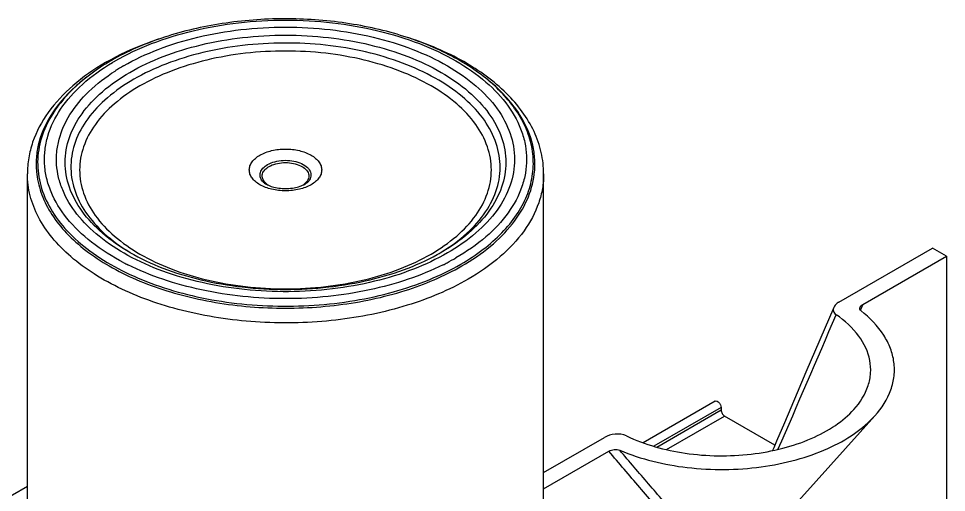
# Model space of a CAD drawing. Header units: millimetres. Extents: x 0 to 1189, y 0 to 841.
# Drawn here: x 652 to 838.9, y 503.2 to 598.6 of the extents above; entities that cross this region are included whole.
import ezdxf

# ---------------------------------------------------------------- set-up
doc = ezdxf.new("R2010")
doc.units = ezdxf.units.MM
doc.header["$LTSCALE"] = 65.395
doc.layers.get('0').update_dxf_attribs({"linetype": 'CONTINUOUS'})
doc.layers.add('SURFACES', color=7, linetype='CONTINUOUS')

msp = doc.modelspace()

# ---------------------------------------------------------------- linework, layer by layer
at = {"color": 9, "linetype": 'Continuous'}
for p, q in [((674.36, 551.54), (674.41, 551.51)), ((674.36, 551.54), (674.41, 551.51)), ((822, 541.03), (821.49, 539.83)), ((793.47, 520.29), (779.95, 512.48)), ((780.5, 512.32), (793.47, 519.81)), ((782.46, 511.82), (794.18, 518.58))]:
    msp.add_line(p, q, dxfattribs=at)
at = {"color": 7, "linetype": 'Continuous'}
for p, q in [((817.21, 541.52), (836.03, 552.39)), ((838.86, 550.76), (836.03, 552.39)), ((822, 541.03), (838.86, 550.76)), ((838.86, 550.76), (838.86, 495.24)), ((816.15, 540.46), (810.57, 527.38)), ((810.57, 527.38), (808.79, 523.22)), ((792.26, 521.56), (777.76, 513.19)), ((808.79, 523.22), (806.22, 517.2)), ((793.47, 520.29), (793.47, 519.81)), ((804.31, 512.73), (794.18, 518.58)), ((806.22, 517.2), (804.64, 513.49)), ((757.73, 507.18), (770, 514.27)), ((757.73, 503.92), (770.86, 511.5)), ((618.45, 484.08), (653.73, 504.45))]:
    msp.add_line(p, q, dxfattribs=at)
msp.add_lwpolyline([(804.64, 513.49), (804.09, 512.21), (803.84, 511.62)], dxfattribs=at)
for centre, radius, start, end in [((693.09, 551.19), 44.95, 121.5139, 121.9677), ((694.52, 546.33), 50.09, 118.5968, 119.9947), ((693.75, 550.12), 46.21, 119.9945, 121.509)]:
    msp.add_arc(centre, radius, start, end, dxfattribs=at)
at = {"color": 9, "linetype": 'Continuous'}
for centre, radius, start, end in [((693.97, 550.97), 45.14, 119.9984, 120.7701), ((693.88, 553.06), 41.58, 119.977, 122.5431), ((693.15, 554.23), 40.2, 122.5509, 122.7499), ((672.46, 569.31), 16.96, 186.6674, 187.0621), ((739, 569.31), 16.96, 352.9383, 353.3326), ((706.99, 568.55), 4.12, 299.9544, 304.4955), ((707.91, 567.43), 2.67, 314.7645, 320.8208), ((694.9, 585.29), 39.51, 238.7488, 239.1381), ((716.56, 585.29), 39.51, 300.6413, 301.339), ((716.48, 591.29), 47.18, 297.5179, 299.9915), ((696.36, 593.89), 50.13, 242.4593, 243.5127), ((715.08, 593.92), 50.17, 296.4863, 297.539)]:
    msp.add_arc(centre, radius, start, end, dxfattribs=at)
at = {"color": 7, "linetype": 'Continuous'}
for points, knots in [([(753.07, 578.67), (751.61, 581.19), (748.57, 584.69), (743.61, 588.5), (739.19, 591.14), (734.25, 593.42), (728.86, 595.32), (723.12, 596.81), (715.05, 598.22), (704.66, 598.85), (692.35, 597.8), (680.86, 595.03), (673.81, 591.97), (670.65, 590.14)], [0, 0, 0, 0, 0.097573, 0.151393, 0.208671, 0.269272, 0.332878, 0.399024, 0.467133, 0.606476, 0.745318, 0.878042, 1, 1, 1, 1]), ([(681.55, 594.9), (680.56, 594.6), (676.79, 593.33), (673.13, 591.73), (670.54, 590.32)], [0, 0, 0, 0, 0.259109, 1, 1, 1, 1]), ([(757.73, 567.35), (757.73, 568.79), (757.39, 571.73), (755.9, 575.97), (753.49, 579.98), (749.04, 585.09), (741.43, 590.52), (734.38, 593.47), (730.56, 594.7)], [0, 0, 0, 0, 0.105599, 0.21361, 0.326255, 0.445358, 0.706587, 1, 1, 1, 1]), ([(669.48, 589.72), (667.15, 588.38), (662.91, 585.44), (657.79, 580.03), (655.01, 574.86), (653.91, 570.57), (653.73, 568.42), (653.73, 567.35)], [0, 0, 0, 0, 0.2815, 0.537853, 0.774105, 0.887741, 1, 1, 1, 1]), ([(669.29, 589.33), (667.01, 587.9), (662.89, 584.79), (659.6, 580.76), (658.39, 578.67)], [0, 0, 0, 0, 0.526772, 1, 1, 1, 1]), ([(701.05, 565.89), (701.17, 565.74), (701.56, 565.4), (702.35, 564.97), (703.45, 564.61), (705.17, 564.31), (706.97, 564.37), (708.61, 564.78), (709.33, 565.09), (709.64, 565.27)], [0, 0, 0, 0, 0.064775, 0.167412, 0.296888, 0.44267, 0.744606, 0.883151, 1, 1, 1, 1]), ([(709.64, 565.27), (709.81, 565.37), (710.09, 565.55), (710.33, 565.79), (710.41, 565.89)], [0, 0, 0, 0, 0.600211, 1, 1, 1, 1]), ([(674.36, 551.53), (676.48, 550.3), (681.16, 548.13), (688.79, 545.82), (697.09, 544.39), (705.73, 543.9), (714.37, 544.39), (722.67, 545.82), (730.3, 548.13), (734.97, 550.3), (737.1, 551.53)], [0, 0, 0, 0, 0.113138, 0.236211, 0.366297, 0.499999, 0.6337, 0.763787, 0.886861, 1, 1, 1, 1]), ([(816.15, 540.46), (816.05, 540.22), (815.99, 539.6), (816.41, 539.15), (816.65, 538.98)], [0, 0, 0, 0, 0.463834, 1, 1, 1, 1]), ([(817.21, 541.52), (817.08, 541.45), (816.66, 541.18), (816.29, 540.79), (816.15, 540.46)], [0, 0, 0, 0, 0.280281, 1, 1, 1, 1]), ([(821.67, 539.75), (821.56, 539.84), (821.37, 540.07), (821.41, 540.36), (821.46, 540.48)], [0, 0, 0, 0, 0.529881, 1, 1, 1, 1]), ([(821.46, 540.48), (821.48, 540.53), (821.61, 540.76), (821.83, 540.92), (822, 541.03)], [0, 0, 0, 0, 0.223527, 1, 1, 1, 1]), ([(820.22, 519.91), (821.47, 521.29), (822.99, 523.67), (823.69, 527.2), (823.48, 530.73), (821.34, 535.16), (818.38, 537.79), (816.65, 538.98)], [0, 0, 0, 0, 0.249502, 0.364492, 0.478195, 0.718633, 1, 1, 1, 1]), ([(824.46, 518.64), (825.83, 520.16), (827.52, 522.76), (828.42, 526.61), (828.39, 529.46), (827.66, 532.27), (825.73, 536.01), (823.42, 538.37), (821.67, 539.75)], [0, 0, 0, 0, 0.252985, 0.369619, 0.48429, 0.60135, 0.724711, 1, 1, 1, 1]), ([(792.26, 521.56), (792.5, 521.7), (793.05, 521.37), (793.36, 520.84), (793.47, 520.46), (793.47, 520.29)], [0, 0, 0, 0, 0.422642, 0.722341, 1, 1, 1, 1]), ([(774.4, 514.59), (778.11, 512.81), (786.49, 510.52), (797.29, 510.37), (805.79, 511.91), (811.53, 513.83), (816.42, 516.43), (819.13, 518.69), (820.22, 519.91)], [0, 0, 0, 0, 0.253746, 0.526915, 0.660048, 0.785112, 0.898958, 1, 1, 1, 1]), ([(793.47, 519.81), (793.47, 519.57), (793.63, 519.09), (793.97, 518.7), (794.18, 518.58)], [0, 0, 0, 0, 0.500001, 1, 1, 1, 1]), ([(773.07, 511.69), (777.37, 509.87), (786.89, 507.6), (799.04, 507.7), (808.48, 509.58), (814.83, 511.8), (820.24, 514.75), (823.24, 517.28), (824.46, 518.64)], [0, 0, 0, 0, 0.257527, 0.530345, 0.662445, 0.786398, 0.899376, 1, 1, 1, 1]), ([(774.4, 514.59), (773.71, 514.92), (772.12, 515.05), (770.64, 514.64), (770, 514.27)], [0, 0, 0, 0, 0.511202, 1, 1, 1, 1]), ([(770.86, 511.5), (771.18, 511.68), (771.92, 511.9), (772.71, 511.84), (773.07, 511.69)], [0, 0, 0, 0, 0.485837, 1, 1, 1, 1])]:
    msp.add_open_spline(points, degree=3, knots=knots, dxfattribs=at)
at = {"color": 9, "linetype": 'Continuous'}
for points, knots in [([(671.4, 590.07), (673.75, 591.42), (678.89, 593.82), (687.26, 596.36), (696.32, 597.93), (705.73, 598.45), (715.14, 597.93), (724.2, 596.36), (732.57, 593.81), (739.95, 590.38), (746.06, 586.17), (750.68, 581.32), (753.16, 576.75), (754.12, 573.02), (754.36, 570.24), (754.12, 567.47), (753.16, 563.74), (750.68, 559.17), (746.06, 554.31), (742.19, 551.65), (740.06, 550.42)], [0, 0, 0, 0, 0.066567, 0.138389, 0.213991, 0.29156, 0.369129, 0.444731, 0.516554, 0.58312, 0.64348, 0.697477, 0.746044, 0.769015, 0.79156, 0.814105, 0.837076, 0.885643, 0.939638, 1, 1, 1, 1]), ([(673.11, 589.08), (675.34, 590.37), (680.22, 592.64), (688.18, 595.06), (696.79, 596.55), (705.73, 597.05), (714.67, 596.55), (723.28, 595.06), (731.24, 592.64), (738.24, 589.38), (744.05, 585.38), (748.44, 580.77), (751.22, 575.66), (752.18, 570.24), (751.22, 564.83), (748.44, 559.72), (744.05, 555.11), (740.38, 552.58), (738.35, 551.41)], [0, 0, 0, 0, 0.066589, 0.138433, 0.214058, 0.291652, 0.369246, 0.444871, 0.516718, 0.583304, 0.643684, 0.697698, 0.74628, 0.791652, 0.837024, 0.885607, 0.939619, 1, 1, 1, 1]), ([(674.36, 587.76), (676.51, 589), (681.2, 591.19), (688.85, 593.51), (697.13, 594.94), (705.73, 595.42), (714.33, 594.94), (722.61, 593.51), (730.26, 591.18), (737, 588.05), (742.58, 584.2), (746.8, 579.77), (749.47, 574.85), (750.4, 569.65), (749.47, 564.44), (746.8, 559.53), (742.58, 555.09), (739.05, 552.66), (737.1, 551.53)], [0, 0, 0, 0, 0.066589, 0.138433, 0.214058, 0.291652, 0.369246, 0.444871, 0.516718, 0.583304, 0.643684, 0.697698, 0.74628, 0.791652, 0.837024, 0.885607, 0.939619, 1, 1, 1, 1]), ([(737.1, 551.54), (738.93, 552.66), (742.24, 555.06), (746.14, 559.41), (748.54, 564.19), (749.24, 569.24), (748.18, 574.25), (745.46, 578.96), (741.27, 583.2), (735.79, 586.87), (729.21, 589.86), (721.78, 592.06), (713.76, 593.4), (705.44, 593.83), (697.14, 593.34), (689.15, 591.94), (681.77, 589.68), (677.23, 587.57), (675.16, 586.37)], [0, 0, 0, 0, 0.059545, 0.112819, 0.160901, 0.206116, 0.251673, 0.300672, 0.355185, 0.416033, 0.482994, 0.555097, 0.630862, 0.708499, 0.786069, 0.861639, 0.93343, 1, 1, 1, 1]), ([(735.05, 551.19), (736.87, 552.24), (740.17, 554.52), (744.12, 558.66), (746.61, 563.25), (747.48, 568.12), (746.61, 572.99), (744.12, 577.58), (740.17, 581.72), (734.95, 585.32), (728.66, 588.25), (721.51, 590.42), (713.77, 591.76), (705.73, 592.21), (697.69, 591.76), (689.95, 590.42), (682.81, 588.25), (678.42, 586.21), (676.41, 585.05)], [0, 0, 0, 0, 0.060381, 0.114393, 0.162976, 0.208348, 0.25372, 0.302302, 0.356317, 0.416696, 0.483282, 0.555129, 0.630754, 0.708348, 0.785941, 0.861567, 0.933411, 1, 1, 1, 1]), ([(673.18, 549.44), (670.89, 550.64), (666.72, 553.24), (661.63, 558.06), (658.77, 562.67), (657.53, 566.47), (657.12, 569.31), (657.21, 572.15), (657.99, 575.98), (660.32, 580.7), (664.86, 585.73), (668.73, 588.48), (670.87, 589.76)], [0, 0, 0, 0, 0.147796, 0.279952, 0.398123, 0.45355, 0.507586, 0.561268, 0.615667, 0.730139, 0.857351, 1, 1, 1, 1]), ([(738.35, 551.41), (736.16, 550.14), (731.37, 547.9), (723.57, 545.5), (715.13, 544), (706.35, 543.45), (697.54, 543.86), (689.03, 545.24), (681.13, 547.52), (674.11, 550.62), (668.22, 554.46), (663.67, 558.9), (661.1, 563.11), (659.96, 566.57), (659.56, 569.16), (659.6, 571.75), (660.23, 575.24), (662.2, 579.57), (666.14, 584.23), (669.52, 586.83), (671.4, 588.04)], [0, 0, 0, 0, 0.066522, 0.138229, 0.213709, 0.29122, 0.368865, 0.444738, 0.517069, 0.584382, 0.645683, 0.70069, 0.750112, 0.773353, 0.796021, 0.818514, 0.841248, 0.888831, 0.941343, 1, 1, 1, 1]), ([(674.36, 551.53), (672.41, 552.66), (668.88, 555.09), (664.66, 559.53), (661.99, 564.44), (661.06, 569.65), (661.99, 574.86), (664.66, 579.77), (668.88, 584.2), (672.41, 586.63), (674.36, 587.76)], [0, 0, 0, 0, 0.1449, 0.274524, 0.391113, 0.499998, 0.608884, 0.725475, 0.855095, 1, 1, 1, 1]), ([(753.22, 578.75), (752.77, 579.5), (750.65, 582.61), (747.87, 585.23), (745.57, 586.96)], [0, 0, 0, 0, 0.23368, 1, 1, 1, 1]), ([(665.66, 586.79), (664.89, 586.2), (662.07, 583.87), (659.61, 581.05), (658.24, 578.75)], [0, 0, 0, 0, 0.267792, 1, 1, 1, 1]), ([(675.16, 586.37), (673.29, 585.29), (669.9, 582.96), (665.83, 578.72), (663.21, 574.04), (662.22, 569.06), (662.97, 564.07), (665.38, 559.33), (669.26, 555.03), (672.55, 552.65), (674.36, 551.54)], [0, 0, 0, 0, 0.145559, 0.276018, 0.393495, 0.50303, 0.612021, 0.728043, 0.856539, 1, 1, 1, 1]), ([(676.41, 585.05), (674.59, 584), (671.29, 581.72), (667.35, 577.58), (664.85, 572.99), (663.98, 568.12), (664.85, 563.25), (667.34, 558.66), (671.29, 554.52), (676.51, 550.92), (682.81, 547.99), (689.95, 545.82), (697.69, 544.48), (705.73, 544.03), (713.77, 544.48), (721.51, 545.82), (728.65, 547.99), (733.04, 550.03), (735.05, 551.19)], [0, 0, 0, 0, 0.060381, 0.114393, 0.162976, 0.208348, 0.25372, 0.302302, 0.356317, 0.416696, 0.483282, 0.555129, 0.630754, 0.708348, 0.785941, 0.861567, 0.933411, 1, 1, 1, 1]), ([(658.24, 578.75), (657.2, 577.01), (656.01, 574.19), (655.44, 570.25), (655.5, 568.3), (655.61, 567.34)], [0, 0, 0, 0, 0.511383, 0.756475, 1, 1, 1, 1]), ([(658.39, 578.67), (657.54, 577.2), (656.2, 574.12), (655.57, 569.16), (656.41, 564.22), (658.68, 559.47), (662.26, 555.07), (667.03, 551.1), (672.84, 547.66), (679.56, 544.82), (686.98, 542.66), (697.65, 540.76), (708.72, 540.44), (719.61, 541.69), (727.38, 543.4), (734.56, 545.82), (738.98, 547.96), (741.03, 549.14)], [0, 0, 0, 0, 0.046586, 0.090986, 0.135561, 0.182629, 0.233925, 0.290391, 0.352237, 0.419096, 0.490174, 0.56438, 0.71673, 0.792235, 0.865393, 0.934977, 1, 1, 1, 1]), ([(741.03, 549.14), (742.6, 550.05), (745.53, 551.97), (749.34, 555.31), (752.33, 558.93), (754.44, 562.78), (755.59, 566.79), (755.76, 570.87), (754.94, 574.91), (753.78, 577.44), (753.07, 578.67)], [0, 0, 0, 0, 0.151963, 0.29267, 0.422612, 0.543345, 0.657573, 0.769002, 0.881828, 1, 1, 1, 1]), ([(755.85, 567.34), (755.96, 568.3), (756.02, 570.25), (755.45, 574.19), (754.26, 577.01), (753.22, 578.75)], [0, 0, 0, 0, 0.243524, 0.488617, 1, 1, 1, 1]), ([(700.57, 571.1), (701.31, 571.52), (703.01, 572.14), (705.73, 572.43), (708.45, 572.14), (710.51, 571.39), (711.79, 570.51), (712.48, 569.78), (712.92, 568.98), (713.07, 568.12), (712.92, 567.26), (712.48, 566.46), (711.79, 565.73), (711.21, 565.33), (710.89, 565.14)], [0, 0, 0, 0, 0.138252, 0.291396, 0.444543, 0.582793, 0.643247, 0.697327, 0.745969, 0.791397, 0.836826, 0.885464, 0.939553, 1, 1, 1, 1]), ([(710.89, 565.14), (710.15, 564.72), (708.45, 564.1), (705.73, 563.81), (703.01, 564.11), (700.95, 564.85), (699.67, 565.73), (698.98, 566.46), (698.54, 567.26), (698.39, 568.12), (698.54, 568.98), (698.98, 569.78), (699.67, 570.51), (700.25, 570.91), (700.57, 571.1)], [0, 0, 0, 0, 0.138252, 0.291396, 0.444543, 0.582793, 0.643247, 0.697327, 0.745969, 0.791397, 0.836826, 0.885464, 0.939553, 1, 1, 1, 1]), ([(702.11, 569.19), (702.56, 569.45), (703.59, 569.85), (705.27, 570.1), (707, 570.03), (708.59, 569.62), (709.88, 568.94), (710.61, 568.12), (710.86, 567.41), (710.87, 566.69), (710.63, 566.18), (710.41, 565.89)], [0, 0, 0, 0, 0.135984, 0.286374, 0.439981, 0.584767, 0.711027, 0.815215, 0.861339, 0.905958, 1, 1, 1, 1]), ([(701.05, 565.89), (700.86, 566.14), (700.63, 566.58), (700.59, 567.2), (700.7, 567.82), (701.19, 568.57), (701.77, 569), (702.11, 569.19)], [0, 0, 0, 0, 0.238278, 0.350293, 0.46337, 0.709001, 1, 1, 1, 1]), ([(701.48, 565.75), (701.29, 565.98), (701.07, 566.38), (701.02, 566.96), (701.12, 567.53), (701.56, 568.23), (702.1, 568.63), (702.41, 568.81)], [0, 0, 0, 0, 0.239668, 0.351767, 0.464614, 0.709436, 1, 1, 1, 1]), ([(702.41, 568.81), (702.83, 569.05), (703.79, 569.42), (705.33, 569.65), (706.92, 569.57), (708.39, 569.19), (709.56, 568.56), (710.22, 567.8), (710.43, 567.13), (710.43, 566.47), (710.19, 566), (709.98, 565.74)], [0, 0, 0, 0, 0.136198, 0.286848, 0.440582, 0.585199, 0.710957, 0.814526, 0.860487, 0.905151, 1, 1, 1, 1]), ([(742.5, 546.12), (738.65, 543.89), (729.94, 540.3), (715.73, 537.46), (700.71, 537.04), (688.32, 538.78), (679.07, 541.44), (672.82, 543.96), (667.26, 546.99), (662.52, 550.45), (658.69, 554.29), (655.87, 558.45), (654.13, 562.83), (653.73, 565.86), (653.73, 567.35)], [0, 0, 0, 0, 0.128623, 0.270154, 0.417245, 0.561528, 0.630179, 0.695318, 0.756314, 0.812796, 0.864737, 0.91255, 0.957159, 1, 1, 1, 1]), ([(655.63, 567.23), (655.8, 565.83), (656.52, 563), (658.6, 558.98), (661.64, 555.2), (665.55, 551.73), (670.27, 548.62), (677.71, 544.93), (688.4, 541.67), (702.19, 539.98), (716.27, 540.55), (729.52, 543.32), (737.65, 546.71), (741.25, 548.79)], [0, 0, 0, 0, 0.043042, 0.088464, 0.137403, 0.19052, 0.248032, 0.309794, 0.443968, 0.587555, 0.733108, 0.872846, 1, 1, 1, 1]), ([(741.25, 548.79), (743.26, 549.95), (746.95, 552.45), (751.48, 556.95), (754.58, 561.89), (755.62, 565.47), (755.83, 567.23)], [0, 0, 0, 0, 0.287181, 0.546809, 0.781902, 1, 1, 1, 1]), ([(757.73, 567.35), (757.73, 566.36), (757.56, 564.37), (756.52, 560.38), (753.87, 555.48), (748.92, 550.29), (744.78, 547.43), (742.5, 546.12)], [0, 0, 0, 0, 0.108162, 0.218364, 0.451367, 0.710411, 1, 1, 1, 1]), ([(702.4, 564.98), (702.31, 565.04), (701.97, 565.25), (701.66, 565.52), (701.48, 565.75)], [0, 0, 0, 0, 0.268907, 1, 1, 1, 1]), ([(709.79, 565.54), (709.75, 565.5), (709.61, 565.36), (709.45, 565.24), (709.33, 565.15)], [0, 0, 0, 0, 0.241086, 1, 1, 1, 1]), ([(737.46, 549.02), (735.19, 547.89), (730.34, 545.91), (722.57, 543.8), (714.28, 542.5), (705.73, 542.06), (697.18, 542.5), (688.89, 543.8), (681.12, 545.91), (676.27, 547.89), (674, 549.02)], [0, 0, 0, 0, 0.116024, 0.239553, 0.368405, 0.500008, 0.63161, 0.760461, 0.88399, 1, 1, 1, 1]), ([(798.33, 488.71), (797.95, 488.2), (797.19, 487.32), (795.8, 486.45), (794.4, 486.46), (793.3, 486.96), (792.35, 487.62), (791.15, 488.61), (789.74, 489.97), (788.1, 491.67), (786.5, 493.41), (784.91, 495.19), (782.8, 497.57), (780.19, 500.58), (777.07, 504.21), (773.96, 507.85), (771.89, 510.28), (770.86, 511.5)], [0, 0, 0, 0, 0.048376, 0.088906, 0.12098, 0.150505, 0.179915, 0.209546, 0.269362, 0.329652, 0.390212, 0.450937, 0.511771, 0.633641, 0.755675, 0.877807, 1, 1, 1, 1]), ([(797.92, 489.15), (797.72, 488.93), (797.32, 488.53), (796.69, 488.09), (796.05, 487.92), (795.34, 488), (794.57, 488.35), (793.74, 488.92), (792.94, 489.56), (791.9, 490.5), (790.62, 491.75), (789.13, 493.31), (787.65, 494.91), (786.17, 496.55), (784.21, 498.75), (781.78, 501.54), (778.87, 504.91), (775.96, 508.29), (774.03, 510.56), (773.07, 511.69)], [0, 0, 0, 0, 0.025153, 0.047183, 0.064419, 0.079014, 0.106651, 0.134779, 0.16362, 0.19302, 0.252953, 0.313846, 0.37532, 0.437168, 0.499271, 0.623975, 0.749094, 0.874464, 1, 1, 1, 1])]:
    msp.add_open_spline(points, degree=3, knots=knots, dxfattribs=at)
msp.add_open_spline([(804.93, 511.87), (808.89, 520.88), (812.77, 529.93), (816.65, 538.98)], degree=3, dxfattribs=at)
at = {"layer": 'SURFACES', "color": 7, "linetype": 'Continuous'}
for p, q in [((653.73, 495.13), (653.73, 567.35)), ((757.73, 495.13), (757.73, 567.35)), ((797.92, 489.15), (824.46, 518.64))]:
    msp.add_line(p, q, dxfattribs=at)

doc.saveas('drawing.dxf')
